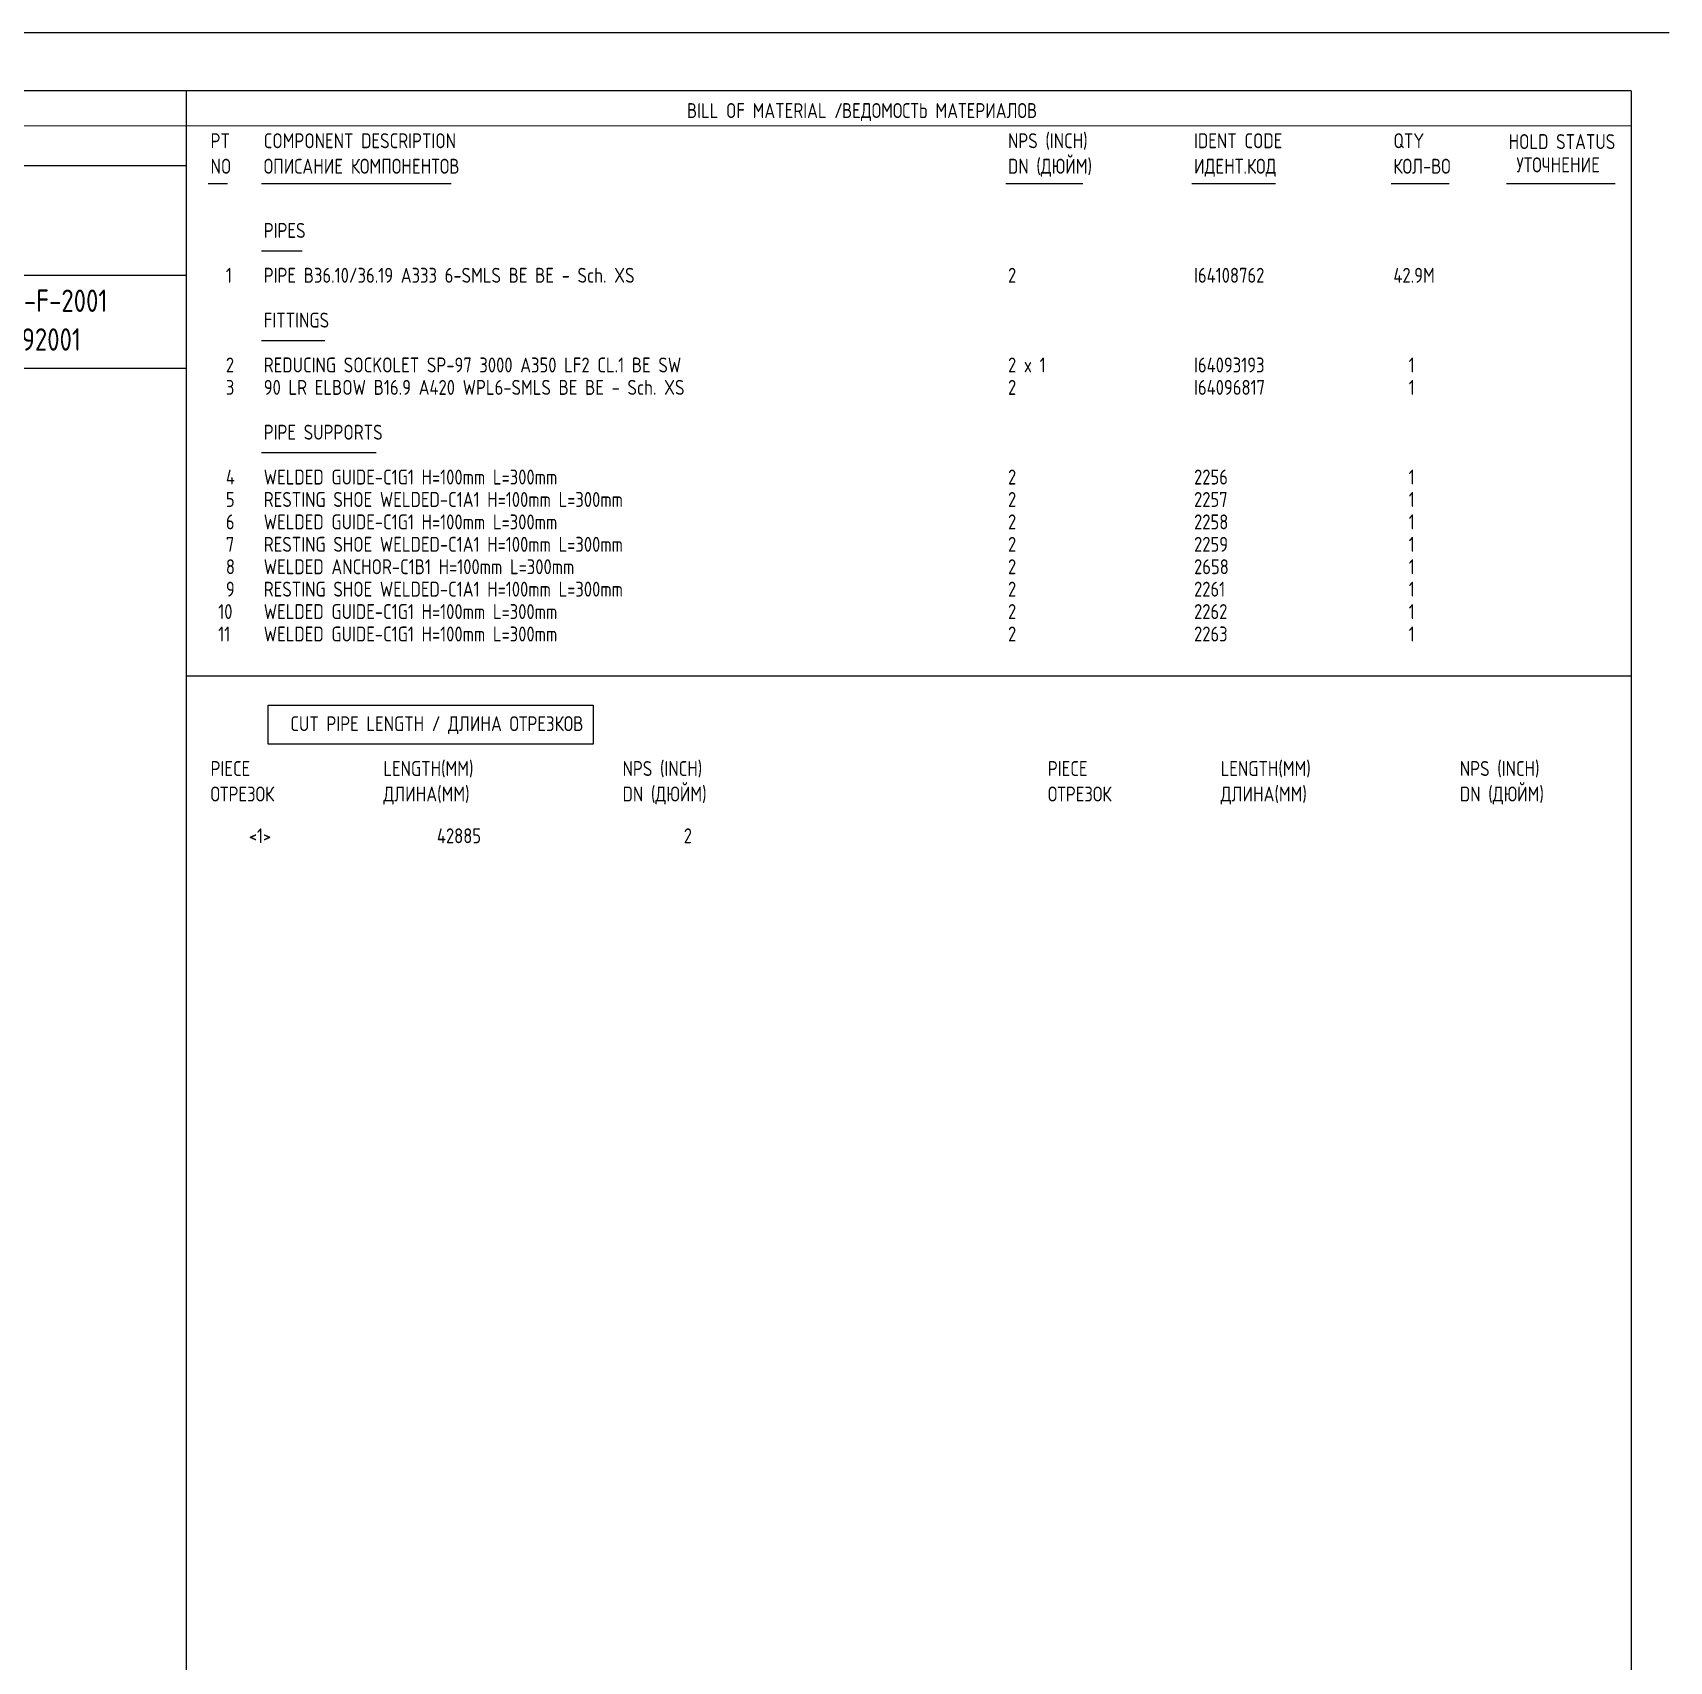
# Model space of a CAD drawing. Extents: x -1005 to 594, y -998 to 420.
# Drawn here: x 382.9 to 594, y 210 to 420 of the extents above; entities that cross this region are included whole.
import ezdxf

# ---------------------------------------------------------------- set-up
doc = ezdxf.new("R2010")
doc.units = 0
doc.styles.add('TTFN17', font='GOST type A')

msp = doc.modelspace()

# ---------------------------------------------------------------- linework, layer by layer
at = {"layer": 'GT_1', "flags": 128}
for points in [[(594, 420), (0, 420)], [(589.1, 412.5), (25.4, 412.5)], [(402.7, 412.5), (402.7, 7.5)], [(589.1, 412.5), (589.1, 7.5)], [(589.1, 408), (162.7, 407.9)], [(190.3, 402.9), (402.7, 402.9)], [(408.046, 400.531), (405.557, 400.531)], [(436.894, 400.531), (412.414, 400.531)], [(518.373, 400.531), (508.414, 400.531)], [(543.202, 400.531), (532.414, 400.531)], [(565.597, 400.531), (558.129, 400.531)], [(587, 400.5), (573, 400.5)], [(417.669, 391.854), (412.414, 391.854)], [(402.7, 388.7), (226.9, 388.7)], [(420.573, 380.289), (412.414, 380.289)], [(402.7, 376.7), (25.4, 376.7)], [(427.211, 365.833), (412.414, 365.833)], [(402.7, 337.081), (589, 337.081)], [(413.271, 333.296), (455.204, 333.296), (455.204, 328.248), (413.271, 328.248), (413.271, 333.296)]]:
    msp.add_lwpolyline(points, dxfattribs=at)

# ---------------------------------------------------------------- texts
at = {"layer": 'GT_1', "style": 'TTFN17'}
for s, height, p in [('BILL OF MATERIAL /', 1.925, (467.289, 409)), ('ВЕДОМОСТЬ МАТЕРИАЛОВ', 1.925, (487.289, 409)), ('PT', 1.925, (405.846, 405.109)), ('COMPONENT DESCRIPTION', 1.925, (412.703, 405.109)), ('NPS (INCH)', 1.925, (508.703, 405.109)), ('IDENT CODE', 1.925, (532.703, 405.109)), ('QTY', 1.925, (558.417, 405.109)), ('HOLD STATUS', 1.925, (573.289, 405)), ('NO', 1.925, (405.846, 401.822)), ('ОПИСАНИЕ КОМПОНЕНТОВ', 1.925, (412.703, 401.822)), ('DN (ДЮЙМ)', 1.925, (508.703, 401.822)), ('ИДЕНТ.КОД', 1.925, (532.703, 401.822)), ('КОЛ-ВО', 1.925, (558.417, 401.822)), ('УТОЧНЕНИЕ', 1.925, (574.289, 402)), ('PIPES', 1.925, (412.703, 393.544)), ('  1', 1.925, (405.846, 387.762)), ('PIPE B36.10/36.19 A333 6-SMLS BE BE - Sch. XS', 1.925, (412.703, 387.762)), ('2', 1.925, (508.703, 387.762)), ('I64108762', 1.925, (532.703, 387.762)), ('42.9M', 1.925, (558.417, 387.762)), ('SLN-2725-5199-25-F-2001', 2.8875, (355.433, 384)), ('FITTINGS', 1.925, (412.703, 381.98)), ('4503-VZ-DM-T51992001', 2.8875, (355.433, 379)), ('  2', 1.925, (405.846, 376.197)), ('REDUCING SOCKOLET SP-97 3000 A350 LF2 CL.1 BE SW', 1.925, (412.703, 376.197)), ('2 x 1', 1.925, (508.703, 376.197)), ('I64093193', 1.925, (532.703, 376.197)), ('  1', 1.925, (558.417, 376.197)), ('  3', 1.925, (405.846, 373.306)), ('90 LR ELBOW B16.9 A420 WPL6-SMLS BE BE - Sch. XS', 1.925, (412.703, 373.306)), ('2', 1.925, (508.703, 373.306)), ('I64096817', 1.925, (532.703, 373.306)), ('  1', 1.925, (558.417, 373.306)), ('PIPE SUPPORTS', 1.925, (412.703, 367.524)), ('  4', 1.925, (405.846, 361.741)), ('WELDED GUIDE-C1G1 H=100mm L=300mm', 1.925, (412.703, 361.741)), ('2', 1.925, (508.703, 361.741)), ('2256', 1.925, (532.703, 361.741)), ('  1', 1.925, (558.417, 361.741)), ('  5', 1.925, (405.846, 358.85)), ('RESTING SHOE WELDED-C1A1 H=100mm L=300mm', 1.925, (412.703, 358.85)), ('2', 1.925, (508.703, 358.85)), ('2257', 1.925, (532.703, 358.85)), ('  1', 1.925, (558.417, 358.85)), ('  6', 1.925, (405.846, 355.959)), ('WELDED GUIDE-C1G1 H=100mm L=300mm', 1.925, (412.703, 355.959)), ('2', 1.925, (508.703, 355.959)), ('2258', 1.925, (532.703, 355.959)), ('  1', 1.925, (558.417, 355.959)), ('  7', 1.925, (405.846, 353.068)), ('RESTING SHOE WELDED-C1A1 H=100mm L=300mm', 1.925, (412.703, 353.068)), ('2', 1.925, (508.703, 353.068)), ('2259', 1.925, (532.703, 353.068)), ('  1', 1.925, (558.417, 353.068)), ('  8', 1.925, (405.846, 350.177)), ('WELDED ANCHOR-C1B1 H=100mm L=300mm', 1.925, (412.703, 350.177)), ('2', 1.925, (508.703, 350.177)), ('2658', 1.925, (532.703, 350.177)), ('  1', 1.925, (558.417, 350.177)), ('  9', 1.925, (405.846, 347.286)), ('RESTING SHOE WELDED-C1A1 H=100mm L=300mm', 1.925, (412.703, 347.286)), ('2', 1.925, (508.703, 347.286)), ('2261', 1.925, (532.703, 347.286)), ('  1', 1.925, (558.417, 347.286)), (' 10', 1.925, (405.846, 344.395)), ('WELDED GUIDE-C1G1 H=100mm L=300mm', 1.925, (412.703, 344.395)), ('2', 1.925, (508.703, 344.395)), ('2262', 1.925, (532.703, 344.395)), ('  1', 1.925, (558.417, 344.395)), (' 11', 1.925, (405.846, 341.503)), ('WELDED GUIDE-C1G1 H=100mm L=300mm', 1.925, (412.703, 341.503)), ('2', 1.925, (508.703, 341.503)), ('2263', 1.925, (532.703, 341.503)), ('  1', 1.925, (558.417, 341.503)), ('CUT PIPE LENGTH / ДЛИНА ОТРЕЗКОВ', 1.925, (416.132, 329.939)), ('PIECE', 1.925, (405.846, 324.156)), ('LENGTH(MM)', 1.925, (428.132, 324.156)), ('NPS (INCH)', 1.925, (458.989, 324.156)), ('PIECE', 1.925, (513.846, 324.156)), ('LENGTH(MM)', 1.925, (536.132, 324.156)), ('NPS (INCH)', 1.925, (566.989, 324.156)), ('ДЛИНА(MM)', 1.925, (428.132, 320.87)), ('DN (ДЮЙМ)', 1.925, (458.989, 320.87)), ('ДЛИНА(MM)', 1.925, (536.132, 320.87)), ('DN (ДЮЙМ)', 1.925, (566.989, 320.87)), ('ОТРЕЗОК', 1.925, (405.846, 320.87)), ('ОТРЕЗОК', 1.925, (513.846, 320.87)), ('     <1>', 1.925, (405.846, 315.483)), ('       42885', 1.925, (428.132, 315.483)), ('        2', 1.925, (458.989, 315.483))]:
    msp.add_text(s, height=height, dxfattribs=at).set_placement(p)

doc.saveas('drawing.dxf')
